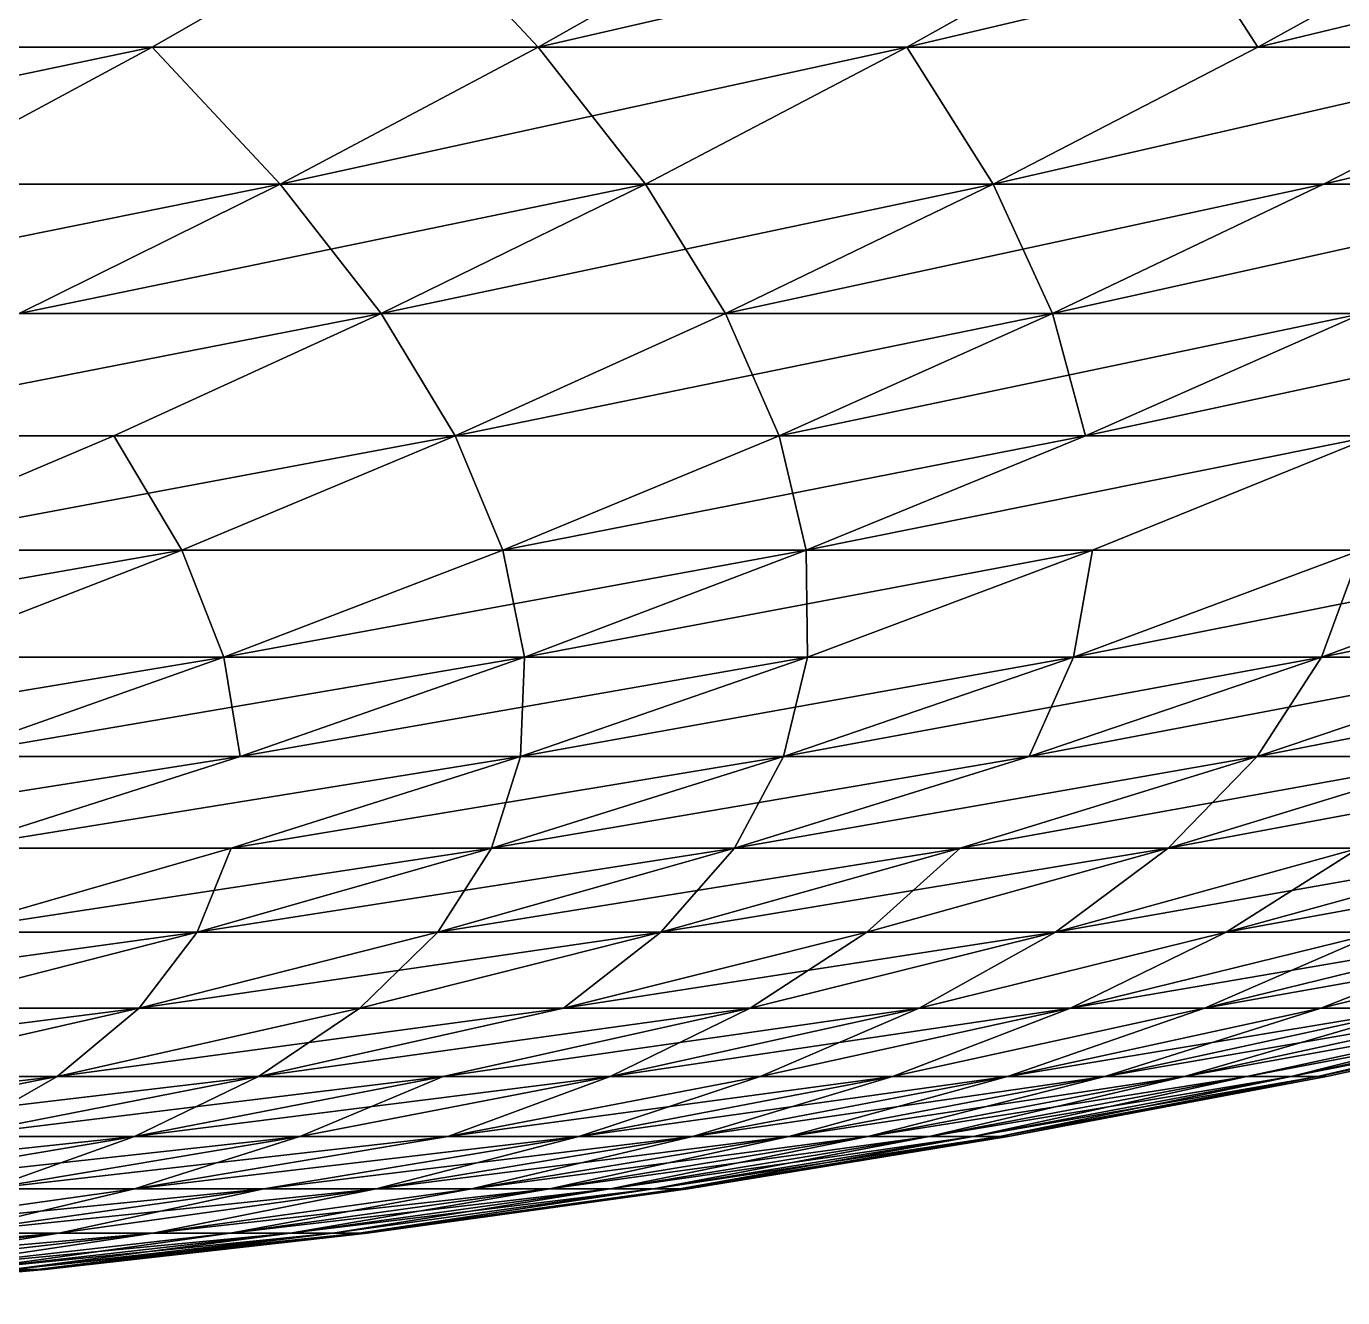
# Model space of a CAD drawing. Header units: millimetres. Extents: x -3250 to 6200, y -3250 to 3250.
# Drawn here: x 5478.5 to 5559.5, y -797.8 to -719.5 of the extents above; entities that cross this region are included whole.
import ezdxf

# ---------------------------------------------------------------- set-up
doc = ezdxf.new("R2010")
doc.units = ezdxf.units.MM
doc.header["$MEASUREMENT"] = 0
doc.layers.add('MESH_3D', color=2, linetype='CONTINUOUS')

msp = doc.modelspace()

# ---------------------------------------------------------------- linework, layer by layer
at = {"layer": 'MESH_3D'}
for points in [[(5461.449, -720.775, 1784.71), (5501.713, -711.897, 1817.516), (5486.244, -720.775, 1826.447)], [(5476.69, -711.897, 1775.396), (5501.713, -711.897, 1817.516), (5461.449, -720.775, 1784.71)], [(5501.713, -711.897, 24882.484), (5461.449, -720.775, 24915.29), (5486.244, -720.775, 24873.553)], [(5501.713, -711.897, 24882.484), (5476.69, -711.897, 24924.604), (5461.449, -720.775, 24915.29)], [(5501.713, -711.897, 1817.516), (5509.991, -720.775, 1868.788), (5486.244, -720.775, 1826.447)], [(5509.991, -720.775, 24831.212), (5501.713, -711.897, 24882.484), (5486.244, -720.775, 24873.553)], [(5501.713, -711.897, 1817.516), (5525.678, -711.897, 1860.246), (5509.991, -720.775, 1868.788)], [(5525.678, -711.897, 24839.754), (5501.713, -711.897, 24882.484), (5509.991, -720.775, 24831.212)], [(5509.991, -720.775, 1868.788), (5548.57, -711.897, 1903.56), (5532.676, -720.775, 1911.709)], [(5525.678, -711.897, 1860.246), (5548.57, -711.897, 1903.56), (5509.991, -720.775, 1868.788)], [(5548.57, -711.897, 24796.44), (5509.991, -720.775, 24831.212), (5532.676, -720.775, 24788.291)], [(5548.57, -711.897, 24796.44), (5525.678, -711.897, 24839.754), (5509.991, -720.775, 24831.212)], [(5548.57, -711.897, 1903.56), (5554.283, -720.775, 1955.182), (5532.676, -720.775, 1911.709)], [(5570.375, -711.897, 24752.568), (5548.57, -711.897, 24796.44), (5532.676, -720.775, 24788.291)], [(5570.375, -711.897, 24752.568), (5532.676, -720.775, 24788.291), (5554.283, -720.775, 24744.818)], [(5548.57, -711.897, 1903.56), (5570.375, -711.897, 1947.432), (5554.283, -720.775, 1955.182)], [(5570.375, -711.897, 1947.432), (5574.799, -720.775, 1999.18), (5554.283, -720.775, 1955.182)], [(5591.08, -711.897, 24708.166), (5554.283, -720.775, 24744.818), (5574.799, -720.775, 24700.82)], [(5591.08, -711.897, 24708.166), (5570.375, -711.897, 24752.568), (5554.283, -720.775, 24744.818)], [(5446.023, -729.205, 1794.136), (5486.244, -720.775, 1826.447), (5470.589, -729.205, 1835.485)], [(5461.449, -720.775, 1784.71), (5486.244, -720.775, 1826.447), (5446.023, -729.205, 1794.136)], [(5486.244, -720.775, 24873.553), (5446.023, -729.205, 24905.864), (5470.589, -729.205, 24864.515)], [(5486.244, -720.775, 24873.553), (5461.449, -720.775, 24915.29), (5446.023, -729.205, 24905.864)], [(5486.244, -720.775, 1826.447), (5494.115, -729.205, 1877.434), (5470.589, -729.205, 1835.485)], [(5494.115, -729.205, 24822.566), (5486.244, -720.775, 24873.553), (5470.589, -729.205, 24864.515)], [(5486.244, -720.775, 1826.447), (5509.991, -720.775, 1868.788), (5494.115, -729.205, 1877.434)], [(5509.991, -720.775, 24831.212), (5486.244, -720.775, 24873.553), (5494.115, -729.205, 24822.566)], [(5509.991, -720.775, 1868.788), (5516.589, -729.205, 1919.956), (5494.115, -729.205, 1877.434)], [(5532.676, -720.775, 24788.291), (5509.991, -720.775, 24831.212), (5494.115, -729.205, 24822.566)], [(5532.676, -720.775, 24788.291), (5494.115, -729.205, 24822.566), (5516.589, -729.205, 24780.044)], [(5509.991, -720.775, 1868.788), (5532.676, -720.775, 1911.709), (5516.589, -729.205, 1919.956)], [(5532.676, -720.775, 1911.709), (5537.996, -729.205, 1963.025), (5516.589, -729.205, 1919.956)], [(5537.996, -729.205, 24736.975), (5532.676, -720.775, 24788.291), (5516.589, -729.205, 24780.044)], [(5532.676, -720.775, 1911.709), (5554.283, -720.775, 1955.182), (5537.996, -729.205, 1963.025)], [(5554.283, -720.775, 24744.818), (5532.676, -720.775, 24788.291), (5537.996, -729.205, 24736.975)], [(5537.996, -729.205, 1963.025), (5574.799, -720.775, 1999.18), (5558.322, -729.205, 2006.615)], [(5554.283, -720.775, 1955.182), (5574.799, -720.775, 1999.18), (5537.996, -729.205, 1963.025)], [(5574.799, -720.775, 24700.82), (5554.283, -720.775, 24744.818), (5537.996, -729.205, 24736.975)], [(5574.799, -720.775, 24700.82), (5537.996, -729.205, 24736.975), (5558.322, -729.205, 24693.385)], [(5574.799, -720.775, 1999.18), (5577.555, -729.205, 2050.698), (5558.322, -729.205, 2006.615)], [(5594.213, -720.775, 24656.324), (5574.799, -720.775, 24700.82), (5558.322, -729.205, 24693.385)], [(5594.213, -720.775, 24656.324), (5558.322, -729.205, 24693.385), (5577.555, -729.205, 24649.302)], [(5494.115, -729.205, 24822.566), (5454.756, -737.181, 24855.374), (5478.06, -737.181, 24813.823)], [(5494.115, -729.205, 24822.566), (5470.589, -729.205, 24864.515), (5454.756, -737.181, 24855.374)], [(5470.589, -729.205, 1835.485), (5494.115, -729.205, 1877.434), (5478.06, -737.181, 1886.177)], [(5478.06, -737.181, 1886.177), (5516.589, -729.205, 1919.956), (5500.321, -737.181, 1928.296)], [(5494.115, -729.205, 1877.434), (5516.589, -729.205, 1919.956), (5478.06, -737.181, 1886.177)], [(5500.321, -737.181, 24771.704), (5494.115, -729.205, 24822.566), (5478.06, -737.181, 24813.823)], [(5516.589, -729.205, 24780.044), (5494.115, -729.205, 24822.566), (5500.321, -737.181, 24771.704)], [(5516.589, -729.205, 1919.956), (5521.524, -737.181, 1970.958), (5500.321, -737.181, 1928.296)], [(5537.996, -729.205, 24736.975), (5516.589, -729.205, 24780.044), (5500.321, -737.181, 24771.704)], [(5537.996, -729.205, 24736.975), (5500.321, -737.181, 24771.704), (5521.524, -737.181, 24729.042)], [(5516.589, -729.205, 1919.956), (5537.996, -729.205, 1963.025), (5521.524, -737.181, 1970.958)], [(5537.996, -729.205, 1963.025), (5541.658, -737.181, 2014.134), (5521.524, -737.181, 1970.958)], [(5558.322, -729.205, 24693.385), (5537.996, -729.205, 24736.975), (5521.524, -737.181, 24729.042)], [(5558.322, -729.205, 24693.385), (5521.524, -737.181, 24729.042), (5541.658, -737.181, 24685.866)], [(5537.996, -729.205, 1963.025), (5558.322, -729.205, 2006.615), (5541.658, -737.181, 2014.134)], [(5541.658, -737.181, 2014.134), (5577.555, -729.205, 2050.698), (5560.709, -737.181, 2057.799)], [(5558.322, -729.205, 2006.615), (5577.555, -729.205, 2050.698), (5541.658, -737.181, 2014.134)], [(5577.555, -729.205, 24649.302), (5558.322, -729.205, 24693.385), (5541.658, -737.181, 24685.866)], [(5577.555, -729.205, 24649.302), (5541.658, -737.181, 24685.866), (5560.709, -737.181, 24642.201)], [(5461.835, -744.699, 1895.013), (5500.321, -737.181, 1928.296), (5483.88, -744.699, 1936.725)], [(5478.06, -737.181, 1886.177), (5500.321, -737.181, 1928.296), (5461.835, -744.699, 1895.013)], [(5500.321, -737.181, 24771.704), (5478.06, -737.181, 24813.823), (5461.835, -744.699, 24804.987)], [(5500.321, -737.181, 24771.704), (5461.835, -744.699, 24804.987), (5483.88, -744.699, 24763.275)], [(5500.321, -737.181, 1928.296), (5504.879, -744.699, 1978.974), (5483.88, -744.699, 1936.725)], [(5504.879, -744.699, 24721.026), (5500.321, -737.181, 24771.704), (5483.88, -744.699, 24763.275)], [(5500.321, -737.181, 1928.296), (5521.524, -737.181, 1970.958), (5504.879, -744.699, 1978.974)], [(5521.524, -737.181, 24729.042), (5500.321, -737.181, 24771.704), (5504.879, -744.699, 24721.026)], [(5521.524, -737.181, 1970.958), (5524.818, -744.699, 2021.733), (5504.879, -744.699, 1978.974)], [(5541.658, -737.181, 24685.866), (5504.879, -744.699, 24721.026), (5524.818, -744.699, 24678.267)], [(5541.658, -737.181, 24685.866), (5521.524, -737.181, 24729.042), (5504.879, -744.699, 24721.026)], [(5521.524, -737.181, 1970.958), (5541.658, -737.181, 2014.134), (5524.818, -744.699, 2021.733)], [(5541.658, -737.181, 2014.134), (5543.684, -744.699, 2064.975), (5524.818, -744.699, 2021.733)], [(5560.709, -737.181, 24642.201), (5524.818, -744.699, 24678.267), (5543.684, -744.699, 24635.025)], [(5560.709, -737.181, 24642.201), (5541.658, -737.181, 24685.866), (5524.818, -744.699, 24678.267)], [(5541.658, -737.181, 2014.134), (5560.709, -737.181, 2057.799), (5543.684, -744.699, 2064.975)], [(5543.684, -744.699, 2064.975), (5578.665, -737.181, 2101.925), (5561.467, -744.699, 2108.675)], [(5560.709, -737.181, 2057.799), (5578.665, -737.181, 2101.925), (5543.684, -744.699, 2064.975)], [(5561.467, -744.699, 24591.325), (5560.709, -737.181, 24642.201), (5543.684, -744.699, 24635.025)], [(5461.835, -744.699, 1895.013), (5483.88, -744.699, 1936.725), (5467.278, -751.754, 1945.236)], [(5483.88, -744.699, 24763.275), (5461.835, -744.699, 24804.987), (5467.278, -751.754, 24754.764)], [(5483.88, -744.699, 1936.725), (5488.07, -751.754, 1987.068), (5467.278, -751.754, 1945.236)], [(5504.879, -744.699, 24721.026), (5483.88, -744.699, 24763.275), (5467.278, -751.754, 24754.764)], [(5504.879, -744.699, 24721.026), (5467.278, -751.754, 24754.764), (5488.07, -751.754, 24712.932)], [(5483.88, -744.699, 1936.725), (5504.879, -744.699, 1978.974), (5488.07, -751.754, 1987.068)], [(5504.879, -744.699, 1978.974), (5507.812, -751.754, 2029.406), (5488.07, -751.754, 1987.068)], [(5507.812, -751.754, 24670.594), (5504.879, -744.699, 24721.026), (5488.07, -751.754, 24712.932)], [(5504.879, -744.699, 1978.974), (5524.818, -744.699, 2021.733), (5507.812, -751.754, 2029.406)], [(5524.818, -744.699, 24678.267), (5504.879, -744.699, 24721.026), (5507.812, -751.754, 24670.594)], [(5524.818, -744.699, 2021.733), (5526.493, -751.754, 2072.222), (5507.812, -751.754, 2029.406)], [(5543.684, -744.699, 24635.025), (5507.812, -751.754, 24670.594), (5526.493, -751.754, 24627.778)], [(5543.684, -744.699, 24635.025), (5524.818, -744.699, 24678.267), (5507.812, -751.754, 24670.594)], [(5524.818, -744.699, 2021.733), (5543.684, -744.699, 2064.975), (5526.493, -751.754, 2072.222)], [(5526.493, -751.754, 2072.222), (5561.467, -744.699, 2108.675), (5544.1, -751.754, 2115.491)], [(5543.684, -744.699, 2064.975), (5561.467, -744.699, 2108.675), (5526.493, -751.754, 2072.222)], [(5561.467, -744.699, 24591.325), (5526.493, -751.754, 24627.778), (5544.1, -751.754, 24584.509)], [(5561.467, -744.699, 24591.325), (5543.684, -744.699, 24635.025), (5526.493, -751.754, 24627.778)], [(5561.467, -744.699, 2108.675), (5560.623, -751.754, 2159.186), (5544.1, -751.754, 2115.491)], [(5560.623, -751.754, 24540.814), (5561.467, -744.699, 24591.325), (5544.1, -751.754, 24584.509)], [(5488.07, -751.754, 24712.932), (5450.525, -758.342, 24746.175), (5471.107, -758.342, 24704.763)], [(5488.07, -751.754, 24712.932), (5467.278, -751.754, 24754.764), (5450.525, -758.342, 24746.175)], [(5467.278, -751.754, 1945.236), (5488.07, -751.754, 1987.068), (5471.107, -758.342, 1995.237)], [(5488.07, -751.754, 1987.068), (5490.651, -758.342, 2037.149), (5471.107, -758.342, 1995.237)], [(5490.651, -758.342, 24662.851), (5488.07, -751.754, 24712.932), (5471.107, -758.342, 24704.763)], [(5488.07, -751.754, 1987.068), (5507.812, -751.754, 2029.406), (5490.651, -758.342, 2037.149)], [(5507.812, -751.754, 24670.594), (5488.07, -751.754, 24712.932), (5490.651, -758.342, 24662.851)], [(5507.812, -751.754, 2029.406), (5509.144, -758.342, 2079.535), (5490.651, -758.342, 2037.149)], [(5526.493, -751.754, 24627.778), (5507.812, -751.754, 24670.594), (5490.651, -758.342, 24662.851)], [(5526.493, -751.754, 24627.778), (5490.651, -758.342, 24662.851), (5509.144, -758.342, 24620.465)], [(5507.812, -751.754, 2029.406), (5526.493, -751.754, 2072.222), (5509.144, -758.342, 2079.535)], [(5509.144, -758.342, 2079.535), (5544.1, -751.754, 2115.491), (5526.575, -758.342, 2122.369)], [(5526.493, -751.754, 2072.222), (5544.1, -751.754, 2115.491), (5509.144, -758.342, 2079.535)], [(5526.575, -758.342, 24577.631), (5526.493, -751.754, 24627.778), (5509.144, -758.342, 24620.465)], [(5544.1, -751.754, 24584.509), (5526.493, -751.754, 24627.778), (5526.575, -758.342, 24577.631)], [(5544.1, -751.754, 2115.491), (5542.932, -758.342, 2165.625), (5526.575, -758.342, 2122.369)], [(5542.932, -758.342, 24534.375), (5544.1, -751.754, 24584.509), (5526.575, -758.342, 24577.631)], [(5560.623, -751.754, 2159.186), (5558.206, -758.342, 2209.274), (5542.932, -758.342, 2165.625)], [(5544.1, -751.754, 2115.491), (5560.623, -751.754, 2159.186), (5542.932, -758.342, 2165.625)], [(5560.623, -751.754, 24540.814), (5544.1, -751.754, 24584.509), (5542.932, -758.342, 24534.375)], [(5576.052, -751.754, 24496.722), (5542.932, -758.342, 24534.375), (5558.206, -758.342, 24490.726)], [(5576.052, -751.754, 24496.722), (5560.623, -751.754, 24540.814), (5542.932, -758.342, 24534.375)], [(5558.206, -758.342, 2209.274), (5590.377, -751.754, 2247.742), (5572.386, -758.342, 2253.291)], [(5576.052, -751.754, 2203.278), (5590.377, -751.754, 2247.742), (5558.206, -758.342, 2209.274)], [(5560.623, -751.754, 2159.186), (5576.052, -751.754, 2203.278), (5558.206, -758.342, 2209.274)], [(5572.386, -758.342, 24446.709), (5576.052, -751.754, 24496.722), (5558.206, -758.342, 24490.726)], [(5490.651, -758.342, 24662.851), (5454.002, -764.458, 24696.526), (5473.346, -764.458, 24655.043)], [(5490.651, -758.342, 24662.851), (5471.107, -758.342, 24704.763), (5454.002, -764.458, 24696.526)], [(5471.107, -758.342, 1995.237), (5490.651, -758.342, 2037.149), (5473.346, -764.458, 2044.957)], [(5490.651, -758.342, 2037.149), (5491.65, -764.458, 2086.91), (5473.346, -764.458, 2044.957)], [(5509.144, -758.342, 24620.465), (5473.346, -764.458, 24655.043), (5491.65, -764.458, 24613.09)], [(5509.144, -758.342, 24620.465), (5490.651, -758.342, 24662.851), (5473.346, -764.458, 24655.043)], [(5490.651, -758.342, 2037.149), (5509.144, -758.342, 2079.535), (5491.65, -764.458, 2086.91)], [(5509.144, -758.342, 2079.535), (5508.902, -764.458, 2129.305), (5491.65, -764.458, 2086.91)], [(5526.575, -758.342, 24577.631), (5509.144, -758.342, 24620.465), (5491.65, -764.458, 24613.09)], [(5526.575, -758.342, 24577.631), (5491.65, -764.458, 24613.09), (5508.902, -764.458, 24570.695)], [(5526.575, -758.342, 2122.369), (5525.092, -764.458, 2172.118), (5508.902, -764.458, 2129.305)], [(5509.144, -758.342, 2079.535), (5526.575, -758.342, 2122.369), (5508.902, -764.458, 2129.305)], [(5542.932, -758.342, 24534.375), (5508.902, -764.458, 24570.695), (5525.092, -764.458, 24527.882)], [(5542.932, -758.342, 24534.375), (5526.575, -758.342, 24577.631), (5508.902, -764.458, 24570.695)], [(5542.932, -758.342, 2165.625), (5540.209, -764.458, 2215.321), (5525.092, -764.458, 2172.118)], [(5526.575, -758.342, 2122.369), (5542.932, -758.342, 2165.625), (5525.092, -764.458, 2172.118)], [(5558.206, -758.342, 24490.726), (5525.092, -764.458, 24527.882), (5540.209, -764.458, 24484.679)], [(5558.206, -758.342, 24490.726), (5542.932, -758.342, 24534.375), (5525.092, -764.458, 24527.882)], [(5558.206, -758.342, 2209.274), (5554.245, -764.458, 2258.887), (5540.209, -764.458, 2215.321)], [(5542.932, -758.342, 2165.625), (5558.206, -758.342, 2209.274), (5540.209, -764.458, 2215.321)], [(5572.386, -758.342, 24446.709), (5558.206, -758.342, 24490.726), (5540.209, -764.458, 24484.679)], [(5572.386, -758.342, 24446.709), (5540.209, -764.458, 24484.679), (5554.245, -764.458, 24441.113)], [(5572.386, -758.342, 2253.291), (5567.19, -764.458, 2302.79), (5554.245, -764.458, 2258.887)], [(5558.206, -758.342, 2209.274), (5572.386, -758.342, 2253.291), (5554.245, -764.458, 2258.887)], [(5585.465, -758.342, 24402.352), (5554.245, -764.458, 24441.113), (5567.19, -764.458, 24397.21)], [(5585.465, -758.342, 24402.352), (5572.386, -758.342, 24446.709), (5554.245, -764.458, 24441.113)], [(5455.908, -770.099, 2052.826), (5491.65, -764.458, 2086.91), (5474.02, -770.099, 2094.341)], [(5473.346, -764.458, 2044.957), (5491.65, -764.458, 2086.91), (5455.908, -770.099, 2052.826)], [(5491.65, -764.458, 24613.09), (5473.346, -764.458, 24655.043), (5455.908, -770.099, 24647.174)], [(5491.65, -764.458, 24613.09), (5455.908, -770.099, 24647.174), (5474.02, -770.099, 24605.659)], [(5474.02, -770.099, 2094.341), (5508.902, -764.458, 2129.305), (5491.093, -770.099, 2136.295)], [(5491.65, -764.458, 2086.91), (5508.902, -764.458, 2129.305), (5474.02, -770.099, 2094.341)], [(5508.902, -764.458, 24570.695), (5491.65, -764.458, 24613.09), (5474.02, -770.099, 24605.659)], [(5508.902, -764.458, 24570.695), (5474.02, -770.099, 24605.659), (5491.093, -770.099, 24563.705)], [(5508.902, -764.458, 2129.305), (5507.114, -770.099, 2178.661), (5491.093, -770.099, 2136.295)], [(5525.092, -764.458, 24527.882), (5508.902, -764.458, 24570.695), (5491.093, -770.099, 24563.705)], [(5525.092, -764.458, 24527.882), (5491.093, -770.099, 24563.705), (5507.114, -770.099, 24521.339)], [(5525.092, -764.458, 2172.118), (5522.073, -770.099, 2221.414), (5507.114, -770.099, 2178.661)], [(5508.902, -764.458, 2129.305), (5525.092, -764.458, 2172.118), (5507.114, -770.099, 2178.661)], [(5540.209, -764.458, 24484.679), (5507.114, -770.099, 24521.339), (5522.073, -770.099, 24478.586)], [(5540.209, -764.458, 24484.679), (5525.092, -764.458, 24527.882), (5507.114, -770.099, 24521.339)], [(5522.073, -770.099, 2221.414), (5554.245, -764.458, 2258.887), (5535.963, -770.099, 2264.526)], [(5540.209, -764.458, 2215.321), (5554.245, -764.458, 2258.887), (5522.073, -770.099, 2221.414)], [(5525.092, -764.458, 2172.118), (5540.209, -764.458, 2215.321), (5522.073, -770.099, 2221.414)], [(5554.245, -764.458, 24441.113), (5540.209, -764.458, 24484.679), (5522.073, -770.099, 24478.586)], [(5554.245, -764.458, 24441.113), (5522.073, -770.099, 24478.586), (5535.963, -770.099, 24435.474)], [(5554.245, -764.458, 2258.887), (5548.773, -770.099, 2307.972), (5535.963, -770.099, 2264.526)], [(5567.19, -764.458, 24397.21), (5535.963, -770.099, 24435.474), (5548.773, -770.099, 24392.028)], [(5567.19, -764.458, 24397.21), (5554.245, -764.458, 24441.113), (5535.963, -770.099, 24435.474)], [(5548.773, -770.099, 2307.972), (5579.036, -764.458, 2347.002), (5560.496, -770.099, 2351.723)], [(5567.19, -764.458, 2302.79), (5579.036, -764.458, 2347.002), (5548.773, -770.099, 2307.972)], [(5554.245, -764.458, 2258.887), (5567.19, -764.458, 2302.79), (5548.773, -770.099, 2307.972)], [(5579.036, -764.458, 24352.998), (5567.19, -764.458, 24397.21), (5548.773, -770.099, 24392.028)], [(5579.036, -764.458, 24352.998), (5548.773, -770.099, 24392.028), (5560.496, -770.099, 24348.277)], [(5491.093, -770.099, 2136.295), (5489.009, -775.262, 2185.251), (5473.158, -775.262, 2143.334)], [(5474.02, -770.099, 2094.341), (5491.093, -770.099, 2136.295), (5473.158, -775.262, 2143.334)], [(5491.093, -770.099, 24563.705), (5474.02, -770.099, 24605.659), (5473.158, -775.262, 24556.666)], [(5507.114, -770.099, 24521.339), (5491.093, -770.099, 24563.705), (5473.158, -775.262, 24556.666)], [(5507.114, -770.099, 24521.339), (5473.158, -775.262, 24556.666), (5489.009, -775.262, 24514.749)], [(5507.114, -770.099, 2178.661), (5503.81, -775.262, 2227.55), (5489.009, -775.262, 2185.251)], [(5491.093, -770.099, 2136.295), (5507.114, -770.099, 2178.661), (5489.009, -775.262, 2185.251)], [(5522.073, -770.099, 24478.586), (5507.114, -770.099, 24521.339), (5489.009, -775.262, 24514.749)], [(5522.073, -770.099, 24478.586), (5489.009, -775.262, 24514.749), (5503.81, -775.262, 24472.45)], [(5522.073, -770.099, 2221.414), (5517.552, -775.262, 2270.205), (5503.81, -775.262, 2227.55)], [(5507.114, -770.099, 2178.661), (5522.073, -770.099, 2221.414), (5503.81, -775.262, 2227.55)], [(5535.963, -770.099, 24435.474), (5503.81, -775.262, 24472.45), (5517.552, -775.262, 24429.795)], [(5535.963, -770.099, 24435.474), (5522.073, -770.099, 24478.586), (5503.81, -775.262, 24472.45)], [(5535.963, -770.099, 2264.526), (5530.227, -775.262, 2313.19), (5517.552, -775.262, 2270.205)], [(5522.073, -770.099, 2221.414), (5535.963, -770.099, 2264.526), (5517.552, -775.262, 2270.205)], [(5548.773, -770.099, 24392.028), (5535.963, -770.099, 24435.474), (5517.552, -775.262, 24429.795)], [(5548.773, -770.099, 24392.028), (5517.552, -775.262, 24429.795), (5530.227, -775.262, 24386.81)], [(5548.773, -770.099, 2307.972), (5541.825, -775.262, 2356.477), (5530.227, -775.262, 2313.19)], [(5535.963, -770.099, 2264.526), (5548.773, -770.099, 2307.972), (5530.227, -775.262, 2313.19)], [(5541.825, -775.262, 24343.523), (5548.773, -770.099, 24392.028), (5530.227, -775.262, 24386.81)], [(5560.496, -770.099, 2351.723), (5552.341, -775.262, 2400.04), (5541.825, -775.262, 2356.477)], [(5548.773, -770.099, 2307.972), (5560.496, -770.099, 2351.723), (5541.825, -775.262, 2356.477)], [(5560.496, -770.099, 24348.277), (5548.773, -770.099, 24392.028), (5541.825, -775.262, 24343.523)], [(5571.125, -770.099, 24304.248), (5560.496, -770.099, 24348.277), (5541.825, -775.262, 24343.523)], [(5571.125, -770.099, 24304.248), (5541.825, -775.262, 24343.523), (5552.341, -775.262, 24299.96)], [(5571.125, -770.099, 2395.752), (5561.768, -775.262, 2443.851), (5552.341, -775.262, 2400.04)], [(5560.496, -770.099, 2351.723), (5571.125, -770.099, 2395.752), (5552.341, -775.262, 2400.04)], [(5580.652, -770.099, 24259.967), (5571.125, -770.099, 24304.248), (5552.341, -775.262, 24299.96)], [(5580.652, -770.099, 24259.967), (5552.341, -775.262, 24299.96), (5561.768, -775.262, 24256.149)], [(5489.009, -775.262, 24514.749), (5473.158, -775.262, 24556.666), (5455.109, -779.942, 24549.582)], [(5489.009, -775.262, 24514.749), (5455.109, -779.942, 24549.582), (5470.789, -779.942, 24508.118)], [(5489.009, -775.262, 2185.251), (5485.431, -779.942, 2233.725), (5470.789, -779.942, 2191.882)], [(5473.158, -775.262, 2143.334), (5489.009, -775.262, 2185.251), (5470.789, -779.942, 2191.882)], [(5485.431, -779.942, 24466.275), (5489.009, -775.262, 24514.749), (5470.789, -779.942, 24508.118)], [(5503.81, -775.262, 2227.55), (5499.024, -779.942, 2275.92), (5485.431, -779.942, 2233.725)], [(5489.009, -775.262, 2185.251), (5503.81, -775.262, 2227.55), (5485.431, -779.942, 2233.725)], [(5503.81, -775.262, 24472.45), (5489.009, -775.262, 24514.749), (5485.431, -779.942, 24466.275)], [(5517.552, -775.262, 24429.795), (5503.81, -775.262, 24472.45), (5485.431, -779.942, 24466.275)], [(5517.552, -775.262, 24429.795), (5485.431, -779.942, 24466.275), (5499.024, -779.942, 24424.08)], [(5517.552, -775.262, 2270.205), (5511.562, -779.942, 2318.441), (5499.024, -779.942, 2275.92)], [(5503.81, -775.262, 2227.55), (5517.552, -775.262, 2270.205), (5499.024, -779.942, 2275.92)], [(5511.562, -779.942, 24381.559), (5517.552, -775.262, 24429.795), (5499.024, -779.942, 24424.08)], [(5530.227, -775.262, 2313.19), (5523.036, -779.942, 2361.261), (5511.562, -779.942, 2318.441)], [(5517.552, -775.262, 2270.205), (5530.227, -775.262, 2313.19), (5511.562, -779.942, 2318.441)], [(5530.227, -775.262, 24386.81), (5517.552, -775.262, 24429.795), (5511.562, -779.942, 24381.559)], [(5541.825, -775.262, 24343.523), (5511.562, -779.942, 24381.559), (5523.036, -779.942, 24338.739)], [(5541.825, -775.262, 24343.523), (5530.227, -775.262, 24386.81), (5511.562, -779.942, 24381.559)], [(5541.825, -775.262, 2356.477), (5533.438, -779.942, 2404.354), (5523.036, -779.942, 2361.261)], [(5530.227, -775.262, 2313.19), (5541.825, -775.262, 2356.477), (5523.036, -779.942, 2361.261)], [(5533.438, -779.942, 24295.646), (5541.825, -775.262, 24343.523), (5523.036, -779.942, 24338.739)], [(5552.341, -775.262, 2400.04), (5542.763, -779.942, 2447.693), (5533.438, -779.942, 2404.354)], [(5541.825, -775.262, 2356.477), (5552.341, -775.262, 2400.04), (5533.438, -779.942, 2404.354)], [(5552.341, -775.262, 24299.96), (5541.825, -775.262, 24343.523), (5533.438, -779.942, 24295.646)], [(5542.763, -779.942, 24252.307), (5552.341, -775.262, 24299.96), (5533.438, -779.942, 24295.646)], [(5561.768, -775.262, 2443.851), (5551.005, -779.942, 2491.251), (5542.763, -779.942, 2447.693)], [(5552.341, -775.262, 2400.04), (5561.768, -775.262, 2443.851), (5542.763, -779.942, 2447.693)], [(5561.768, -775.262, 24256.149), (5552.341, -775.262, 24299.96), (5542.763, -779.942, 24252.307)], [(5570.099, -775.262, 24212.116), (5561.768, -775.262, 24256.149), (5542.763, -779.942, 24252.307)], [(5570.099, -775.262, 24212.116), (5542.763, -779.942, 24252.307), (5551.005, -779.942, 24208.749)], [(5570.099, -775.262, 2487.884), (5558.158, -779.942, 2535), (5551.005, -779.942, 2491.251)], [(5561.768, -775.262, 2443.851), (5570.099, -775.262, 2487.884), (5551.005, -779.942, 2491.251)], [(5577.33, -775.262, 24167.889), (5551.005, -779.942, 24208.749), (5558.158, -779.942, 24165)], [(5577.33, -775.262, 24167.889), (5570.099, -775.262, 24212.116), (5551.005, -779.942, 24208.749)], [(5577.33, -775.262, 2532.111), (5564.218, -779.942, 2578.915), (5558.158, -779.942, 2535)], [(5570.099, -775.262, 2487.884), (5577.33, -775.262, 2532.111), (5558.158, -779.942, 2535)], [(5564.218, -779.942, 24121.085), (5577.33, -775.262, 24167.889), (5558.158, -779.942, 24165)], [(5485.431, -779.942, 24466.275), (5470.789, -779.942, 24508.118), (5452.465, -784.138, 24501.448)], [(5485.431, -779.942, 24466.275), (5452.465, -784.138, 24501.448), (5466.946, -784.138, 24460.064)], [(5485.431, -779.942, 2233.725), (5480.391, -784.138, 2281.668), (5466.946, -784.138, 2239.936)], [(5470.789, -779.942, 2191.882), (5485.431, -779.942, 2233.725), (5466.946, -784.138, 2239.936)], [(5480.391, -784.138, 24418.332), (5485.431, -779.942, 24466.275), (5466.946, -784.138, 24460.064)], [(5499.024, -779.942, 2275.92), (5492.791, -784.138, 2323.722), (5480.391, -784.138, 2281.668)], [(5485.431, -779.942, 2233.725), (5499.024, -779.942, 2275.92), (5480.391, -784.138, 2281.668)], [(5499.024, -779.942, 24424.08), (5485.431, -779.942, 24466.275), (5480.391, -784.138, 24418.332)], [(5511.562, -779.942, 24381.559), (5499.024, -779.942, 24424.08), (5480.391, -784.138, 24418.332)], [(5511.562, -779.942, 24381.559), (5480.391, -784.138, 24418.332), (5492.791, -784.138, 24376.278)], [(5492.791, -784.138, 2323.722), (5523.036, -779.942, 2361.261), (5504.139, -784.138, 2366.073)], [(5511.562, -779.942, 2318.441), (5523.036, -779.942, 2361.261), (5492.791, -784.138, 2323.722)], [(5499.024, -779.942, 2275.92), (5511.562, -779.942, 2318.441), (5492.791, -784.138, 2323.722)], [(5523.036, -779.942, 24338.739), (5492.791, -784.138, 24376.278), (5504.139, -784.138, 24333.927)], [(5523.036, -779.942, 24338.739), (5511.562, -779.942, 24381.559), (5492.791, -784.138, 24376.278)], [(5523.036, -779.942, 2361.261), (5514.427, -784.138, 2408.693), (5504.139, -784.138, 2366.073)], [(5533.438, -779.942, 24295.646), (5504.139, -784.138, 24333.927), (5514.427, -784.138, 24291.307)], [(5533.438, -779.942, 24295.646), (5523.036, -779.942, 24338.739), (5504.139, -784.138, 24333.927)], [(5533.438, -779.942, 2404.354), (5523.65, -784.138, 2451.557), (5514.427, -784.138, 2408.693)], [(5523.036, -779.942, 2361.261), (5533.438, -779.942, 2404.354), (5514.427, -784.138, 2408.693)], [(5542.763, -779.942, 24252.307), (5533.438, -779.942, 24295.646), (5514.427, -784.138, 24291.307)], [(5542.763, -779.942, 24252.307), (5514.427, -784.138, 24291.307), (5523.65, -784.138, 24248.443)], [(5542.763, -779.942, 2447.693), (5531.801, -784.138, 2494.637), (5523.65, -784.138, 2451.557)], [(5533.438, -779.942, 2404.354), (5542.763, -779.942, 2447.693), (5523.65, -784.138, 2451.557)], [(5531.801, -784.138, 24205.363), (5542.763, -779.942, 24252.307), (5523.65, -784.138, 24248.443)], [(5551.005, -779.942, 2491.251), (5538.876, -784.138, 2537.907), (5531.801, -784.138, 2494.637)], [(5542.763, -779.942, 2447.693), (5551.005, -779.942, 2491.251), (5531.801, -784.138, 2494.637)], [(5551.005, -779.942, 24208.749), (5542.763, -779.942, 24252.307), (5531.801, -784.138, 24205.363)], [(5538.876, -784.138, 24162.093), (5551.005, -779.942, 24208.749), (5531.801, -784.138, 24205.363)], [(5558.158, -779.942, 2535), (5544.869, -784.138, 2581.339), (5538.876, -784.138, 2537.907)], [(5551.005, -779.942, 2491.251), (5558.158, -779.942, 2535), (5538.876, -784.138, 2537.907)], [(5558.158, -779.942, 24165), (5551.005, -779.942, 24208.749), (5538.876, -784.138, 24162.093)], [(5564.218, -779.942, 24121.085), (5558.158, -779.942, 24165), (5538.876, -784.138, 24162.093)], [(5564.218, -779.942, 24121.085), (5538.876, -784.138, 24162.093), (5544.869, -784.138, 24118.661)], [(5564.218, -779.942, 2578.915), (5549.778, -784.138, 2624.908), (5544.869, -784.138, 2581.339)], [(5558.158, -779.942, 2535), (5564.218, -779.942, 2578.915), (5544.869, -784.138, 2581.339)], [(5569.181, -779.942, 24077.033), (5544.869, -784.138, 24118.661), (5549.778, -784.138, 24075.092)], [(5569.181, -779.942, 24077.033), (5564.218, -779.942, 24121.085), (5544.869, -784.138, 24118.661)], [(5549.778, -784.138, 2624.908), (5573.045, -779.942, 2667.129), (5553.6, -784.138, 2668.586)], [(5569.181, -779.942, 2622.967), (5573.045, -779.942, 2667.129), (5549.778, -784.138, 2624.908)], [(5564.218, -779.942, 2578.915), (5569.181, -779.942, 2622.967), (5549.778, -784.138, 2624.908)], [(5573.045, -779.942, 24032.871), (5569.181, -779.942, 24077.033), (5549.778, -784.138, 24075.092)], [(5573.045, -779.942, 24032.871), (5549.778, -784.138, 24075.092), (5553.6, -784.138, 24031.414)], [(5573.045, -779.942, 2667.129), (5556.331, -784.138, 2712.345), (5553.6, -784.138, 2668.586)], [(5575.807, -779.942, 23988.627), (5553.6, -784.138, 24031.414), (5556.331, -784.138, 23987.655)], [(5575.807, -779.942, 23988.627), (5573.045, -779.942, 24032.871), (5553.6, -784.138, 24031.414)], [(5575.807, -779.942, 2711.373), (5557.97, -784.138, 2756.159), (5556.331, -784.138, 2712.345)], [(5573.045, -779.942, 2667.129), (5575.807, -779.942, 2711.373), (5556.331, -784.138, 2712.345)], [(5577.464, -779.942, 23944.327), (5556.331, -784.138, 23987.655), (5557.97, -784.138, 23943.841)], [(5577.464, -779.942, 23944.327), (5575.807, -779.942, 23988.627), (5556.331, -784.138, 23987.655)], [(5557.97, -784.138, 2756.159), (5578.017, -779.942, 2800), (5558.517, -784.138, 2800)], [(5577.464, -779.942, 2755.673), (5578.017, -779.942, 2800), (5557.97, -784.138, 2756.159)], [(5575.807, -779.942, 2711.373), (5577.464, -779.942, 2755.673), (5557.97, -784.138, 2756.159)], [(5557.97, -784.138, 23943.841), (5558.517, -784.138, 23900), (5578.017, -779.942, 23900)], [(5577.464, -779.942, 23944.327), (5557.97, -784.138, 23943.841), (5578.017, -779.942, 23900)], [(5578.017, -779.942, 23900), (5558.517, -784.138, 23900), (5558.517, -784.138, 2800)], [(5578.017, -779.942, 23900), (5558.517, -784.138, 2800), (5578.017, -779.942, 2800)], [(5480.391, -784.138, 24418.332), (5448.368, -787.846, 24453.822), (5461.663, -787.846, 24412.555)], [(5480.391, -784.138, 24418.332), (5466.946, -784.138, 24460.064), (5448.368, -787.846, 24453.822)], [(5461.663, -787.846, 2287.445), (5492.791, -784.138, 2323.722), (5473.925, -787.846, 2329.03)], [(5480.391, -784.138, 2281.668), (5492.791, -784.138, 2323.722), (5461.663, -787.846, 2287.445)], [(5466.946, -784.138, 2239.936), (5480.391, -784.138, 2281.668), (5461.663, -787.846, 2287.445)], [(5473.925, -787.846, 24370.97), (5480.391, -784.138, 24418.332), (5461.663, -787.846, 24412.555)], [(5492.791, -784.138, 2323.722), (5485.146, -787.846, 2370.909), (5473.925, -787.846, 2329.03)], [(5492.791, -784.138, 24376.278), (5480.391, -784.138, 24418.332), (5473.925, -787.846, 24370.97)], [(5504.139, -784.138, 24333.927), (5492.791, -784.138, 24376.278), (5473.925, -787.846, 24370.97)], [(5504.139, -784.138, 24333.927), (5473.925, -787.846, 24370.97), (5485.146, -787.846, 24329.091)], [(5504.139, -784.138, 2366.073), (5495.32, -787.846, 2413.054), (5485.146, -787.846, 2370.909)], [(5492.791, -784.138, 2323.722), (5504.139, -784.138, 2366.073), (5485.146, -787.846, 2370.909)], [(5514.427, -784.138, 24291.307), (5485.146, -787.846, 24329.091), (5495.32, -787.846, 24286.946)], [(5514.427, -784.138, 24291.307), (5504.139, -784.138, 24333.927), (5485.146, -787.846, 24329.091)], [(5514.427, -784.138, 2408.693), (5504.44, -787.846, 2455.44), (5495.32, -787.846, 2413.054)], [(5504.139, -784.138, 2366.073), (5514.427, -784.138, 2408.693), (5495.32, -787.846, 2413.054)], [(5504.44, -787.846, 24244.56), (5514.427, -784.138, 24291.307), (5495.32, -787.846, 24286.946)], [(5523.65, -784.138, 2451.557), (5512.5, -787.846, 2498.04), (5504.44, -787.846, 2455.44)], [(5514.427, -784.138, 2408.693), (5523.65, -784.138, 2451.557), (5504.44, -787.846, 2455.44)], [(5523.65, -784.138, 24248.443), (5514.427, -784.138, 24291.307), (5504.44, -787.846, 24244.56)], [(5531.801, -784.138, 24205.363), (5504.44, -787.846, 24244.56), (5512.5, -787.846, 24201.96)], [(5531.801, -784.138, 24205.363), (5523.65, -784.138, 24248.443), (5504.44, -787.846, 24244.56)], [(5531.801, -784.138, 2494.637), (5519.496, -787.846, 2540.828), (5512.5, -787.846, 2498.04)], [(5523.65, -784.138, 2451.557), (5531.801, -784.138, 2494.637), (5512.5, -787.846, 2498.04)], [(5538.876, -784.138, 24162.093), (5531.801, -784.138, 24205.363), (5512.5, -787.846, 24201.96)], [(5538.876, -784.138, 24162.093), (5512.5, -787.846, 24201.96), (5519.496, -787.846, 24159.172)], [(5519.496, -787.846, 2540.828), (5544.869, -784.138, 2581.339), (5525.423, -787.846, 2583.776)], [(5538.876, -784.138, 2537.907), (5544.869, -784.138, 2581.339), (5519.496, -787.846, 2540.828)], [(5531.801, -784.138, 2494.637), (5538.876, -784.138, 2537.907), (5519.496, -787.846, 2540.828)], [(5525.423, -787.846, 24116.224), (5538.876, -784.138, 24162.093), (5519.496, -787.846, 24159.172)], [(5525.423, -787.846, 2583.776), (5549.778, -784.138, 2624.908), (5530.277, -787.846, 2626.86)], [(5544.869, -784.138, 2581.339), (5549.778, -784.138, 2624.908), (5525.423, -787.846, 2583.776)], [(5544.869, -784.138, 24118.661), (5538.876, -784.138, 24162.093), (5525.423, -787.846, 24116.224)], [(5530.277, -787.846, 24073.14), (5544.869, -784.138, 24118.661), (5525.423, -787.846, 24116.224)], [(5530.277, -787.846, 2626.86), (5553.6, -784.138, 2668.586), (5534.056, -787.846, 2670.05)], [(5549.778, -784.138, 2624.908), (5553.6, -784.138, 2668.586), (5530.277, -787.846, 2626.86)], [(5549.778, -784.138, 24075.092), (5544.869, -784.138, 24118.661), (5530.277, -787.846, 24073.14)], [(5534.056, -787.846, 24029.95), (5549.778, -784.138, 24075.092), (5530.277, -787.846, 24073.14)], [(5553.6, -784.138, 2668.586), (5536.757, -787.846, 2713.322), (5534.056, -787.846, 2670.05)], [(5553.6, -784.138, 24031.414), (5549.778, -784.138, 24075.092), (5534.056, -787.846, 24029.95)], [(5556.331, -784.138, 23987.655), (5553.6, -784.138, 24031.414), (5534.056, -787.846, 24029.95)], [(5556.331, -784.138, 23987.655), (5534.056, -787.846, 24029.95), (5536.757, -787.846, 23986.678)], [(5536.757, -787.846, 2713.322), (5557.97, -784.138, 2756.159), (5538.378, -787.846, 2756.648)], [(5556.331, -784.138, 2712.345), (5557.97, -784.138, 2756.159), (5536.757, -787.846, 2713.322)], [(5553.6, -784.138, 2668.586), (5556.331, -784.138, 2712.345), (5536.757, -787.846, 2713.322)], [(5538.378, -787.846, 23943.352), (5556.331, -784.138, 23987.655), (5536.757, -787.846, 23986.678)], [(5557.97, -784.138, 2756.159), (5538.919, -787.846, 2800), (5538.378, -787.846, 2756.648)], [(5557.97, -784.138, 23943.841), (5538.378, -787.846, 23943.352), (5538.919, -787.846, 23900)], [(5557.97, -784.138, 23943.841), (5556.331, -784.138, 23987.655), (5538.378, -787.846, 23943.352)], [(5557.97, -784.138, 2756.159), (5558.517, -784.138, 2800), (5538.919, -787.846, 2800)], [(5558.517, -784.138, 23900), (5538.919, -787.846, 23900), (5538.919, -787.846, 2800)], [(5558.517, -784.138, 23900), (5538.919, -787.846, 2800), (5558.517, -784.138, 2800)], [(5557.97, -784.138, 23943.841), (5538.919, -787.846, 23900), (5558.517, -784.138, 23900)], [(5485.146, -787.846, 24329.091), (5454.976, -791.065, 24365.638), (5466.07, -791.065, 24324.234)], [(5485.146, -787.846, 24329.091), (5473.925, -787.846, 24370.97), (5454.976, -791.065, 24365.638)], [(5485.146, -787.846, 2370.909), (5476.129, -791.065, 2417.434), (5466.07, -791.065, 2375.766)], [(5473.925, -787.846, 2329.03), (5485.146, -787.846, 2370.909), (5466.07, -791.065, 2375.766)], [(5495.32, -787.846, 24286.946), (5466.07, -791.065, 24324.234), (5476.129, -791.065, 24282.566)], [(5495.32, -787.846, 24286.946), (5485.146, -787.846, 24329.091), (5466.07, -791.065, 24324.234)], [(5495.32, -787.846, 2413.054), (5485.146, -791.065, 2459.34), (5476.129, -791.065, 2417.434)], [(5485.146, -787.846, 2370.909), (5495.32, -787.846, 2413.054), (5476.129, -791.065, 2417.434)], [(5504.44, -787.846, 24244.56), (5495.32, -787.846, 24286.946), (5476.129, -791.065, 24282.566)], [(5504.44, -787.846, 24244.56), (5476.129, -791.065, 24282.566), (5485.146, -791.065, 24240.66)], [(5485.146, -791.065, 2459.34), (5512.5, -787.846, 2498.04), (5493.115, -791.065, 2501.458)], [(5504.44, -787.846, 2455.44), (5512.5, -787.846, 2498.04), (5485.146, -791.065, 2459.34)], [(5495.32, -787.846, 2413.054), (5504.44, -787.846, 2455.44), (5485.146, -791.065, 2459.34)], [(5512.5, -787.846, 24201.96), (5504.44, -787.846, 24244.56), (5485.146, -791.065, 24240.66)], [(5512.5, -787.846, 24201.96), (5485.146, -791.065, 24240.66), (5493.115, -791.065, 24198.542)], [(5512.5, -787.846, 2498.04), (5500.031, -791.065, 2543.761), (5493.115, -791.065, 2501.458)], [(5519.496, -787.846, 24159.172), (5512.5, -787.846, 24201.96), (5493.115, -791.065, 24198.542)], [(5519.496, -787.846, 24159.172), (5493.115, -791.065, 24198.542), (5500.031, -791.065, 24156.239)], [(5519.496, -787.846, 2540.828), (5505.891, -791.065, 2586.224), (5500.031, -791.065, 2543.761)], [(5512.5, -787.846, 2498.04), (5519.496, -787.846, 2540.828), (5500.031, -791.065, 2543.761)], [(5525.423, -787.846, 24116.224), (5500.031, -791.065, 24156.239), (5505.891, -791.065, 24113.776)], [(5525.423, -787.846, 24116.224), (5519.496, -787.846, 24159.172), (5500.031, -791.065, 24156.239)], [(5505.891, -791.065, 2586.224), (5530.277, -787.846, 2626.86), (5510.691, -791.065, 2628.82)], [(5525.423, -787.846, 2583.776), (5530.277, -787.846, 2626.86), (5505.891, -791.065, 2586.224)], [(5519.496, -787.846, 2540.828), (5525.423, -787.846, 2583.776), (5505.891, -791.065, 2586.224)], [(5510.691, -791.065, 24071.18), (5525.423, -787.846, 24116.224), (5505.891, -791.065, 24113.776)], [(5530.277, -787.846, 2626.86), (5514.426, -791.065, 2671.521), (5510.691, -791.065, 2628.82)], [(5530.277, -787.846, 24073.14), (5525.423, -787.846, 24116.224), (5510.691, -791.065, 24071.18)], [(5534.056, -787.846, 24029.95), (5530.277, -787.846, 24073.14), (5510.691, -791.065, 24071.18)], [(5534.056, -787.846, 24029.95), (5510.691, -791.065, 24071.18), (5514.426, -791.065, 24028.479)], [(5514.426, -791.065, 2671.521), (5536.757, -787.846, 2713.322), (5517.097, -791.065, 2714.303)], [(5534.056, -787.846, 2670.05), (5536.757, -787.846, 2713.322), (5514.426, -791.065, 2671.521)], [(5530.277, -787.846, 2626.86), (5534.056, -787.846, 2670.05), (5514.426, -791.065, 2671.521)], [(5517.097, -791.065, 23985.697), (5534.056, -787.846, 24029.95), (5514.426, -791.065, 24028.479)], [(5536.757, -787.846, 2713.322), (5518.699, -791.065, 2757.138), (5517.097, -791.065, 2714.303)], [(5536.757, -787.846, 23986.678), (5534.056, -787.846, 24029.95), (5517.097, -791.065, 23985.697)], [(5538.378, -787.846, 23943.352), (5536.757, -787.846, 23986.678), (5517.097, -791.065, 23985.697)], [(5538.378, -787.846, 23943.352), (5517.097, -791.065, 23985.697), (5518.699, -791.065, 23942.862)], [(5518.699, -791.065, 2757.138), (5538.919, -787.846, 2800), (5519.234, -791.065, 2800)], [(5538.378, -787.846, 2756.648), (5538.919, -787.846, 2800), (5518.699, -791.065, 2757.138)], [(5536.757, -787.846, 2713.322), (5538.378, -787.846, 2756.648), (5518.699, -791.065, 2757.138)], [(5538.378, -787.846, 23943.352), (5518.699, -791.065, 23942.862), (5519.234, -791.065, 23900)], [(5538.919, -787.846, 23900), (5519.234, -791.065, 23900), (5519.234, -791.065, 2800)], [(5538.919, -787.846, 23900), (5519.234, -791.065, 2800), (5538.919, -787.846, 2800)], [(5538.378, -787.846, 23943.352), (5519.234, -791.065, 23900), (5538.919, -787.846, 23900)], [(5485.146, -791.065, 2459.34), (5473.656, -793.791, 2504.889), (5465.779, -793.791, 2463.256)], [(5476.129, -791.065, 2417.434), (5485.146, -791.065, 2459.34), (5465.779, -793.791, 2463.256)], [(5485.146, -791.065, 24240.66), (5476.129, -791.065, 24282.566), (5465.779, -793.791, 24236.744)], [(5493.115, -791.065, 24198.542), (5485.146, -791.065, 24240.66), (5465.779, -793.791, 24236.744)], [(5493.115, -791.065, 24198.542), (5465.779, -793.791, 24236.744), (5473.656, -793.791, 24195.111)], [(5493.115, -791.065, 2501.458), (5480.493, -793.791, 2546.706), (5473.656, -793.791, 2504.889)], [(5485.146, -791.065, 2459.34), (5493.115, -791.065, 2501.458), (5473.656, -793.791, 2504.889)], [(5500.031, -791.065, 24156.239), (5473.656, -793.791, 24195.111), (5480.493, -793.791, 24153.294)], [(5500.031, -791.065, 24156.239), (5493.115, -791.065, 24198.542), (5473.656, -793.791, 24195.111)], [(5500.031, -791.065, 2543.761), (5486.286, -793.791, 2588.681), (5480.493, -793.791, 2546.706)], [(5493.115, -791.065, 2501.458), (5500.031, -791.065, 2543.761), (5480.493, -793.791, 2546.706)], [(5486.286, -793.791, 24111.319), (5500.031, -791.065, 24156.239), (5480.493, -793.791, 24153.294)], [(5505.891, -791.065, 2586.224), (5491.03, -793.791, 2630.787), (5486.286, -793.791, 2588.681)], [(5500.031, -791.065, 2543.761), (5505.891, -791.065, 2586.224), (5486.286, -793.791, 2588.681)], [(5505.891, -791.065, 24113.776), (5500.031, -791.065, 24156.239), (5486.286, -793.791, 24111.319)], [(5510.691, -791.065, 24071.18), (5486.286, -793.791, 24111.319), (5491.03, -793.791, 24069.213)], [(5510.691, -791.065, 24071.18), (5505.891, -791.065, 24113.776), (5486.286, -793.791, 24111.319)], [(5510.691, -791.065, 2628.82), (5494.723, -793.791, 2672.998), (5491.03, -793.791, 2630.787)], [(5505.891, -791.065, 2586.224), (5510.691, -791.065, 2628.82), (5491.03, -793.791, 2630.787)], [(5514.426, -791.065, 24028.479), (5510.691, -791.065, 24071.18), (5491.03, -793.791, 24069.213)], [(5514.426, -791.065, 24028.479), (5491.03, -793.791, 24069.213), (5494.723, -793.791, 24027.002)], [(5514.426, -791.065, 2671.521), (5497.362, -793.791, 2715.288), (5494.723, -793.791, 2672.998)], [(5510.691, -791.065, 2628.82), (5514.426, -791.065, 2671.521), (5494.723, -793.791, 2672.998)], [(5517.097, -791.065, 23985.697), (5494.723, -793.791, 24027.002), (5497.362, -793.791, 23984.712)], [(5517.097, -791.065, 23985.697), (5514.426, -791.065, 24028.479), (5494.723, -793.791, 24027.002)], [(5517.097, -791.065, 2714.303), (5498.947, -793.791, 2757.631), (5497.362, -793.791, 2715.288)], [(5514.426, -791.065, 2671.521), (5517.097, -791.065, 2714.303), (5497.362, -793.791, 2715.288)], [(5498.947, -793.791, 23942.369), (5517.097, -791.065, 23985.697), (5497.362, -793.791, 23984.712)], [(5518.699, -791.065, 2757.138), (5499.475, -793.791, 2800), (5498.947, -793.791, 2757.631)], [(5517.097, -791.065, 2714.303), (5518.699, -791.065, 2757.138), (5498.947, -793.791, 2757.631)], [(5518.699, -791.065, 23942.862), (5517.097, -791.065, 23985.697), (5498.947, -793.791, 23942.369)], [(5518.699, -791.065, 23942.862), (5498.947, -793.791, 23942.369), (5499.475, -793.791, 23900)], [(5518.699, -791.065, 2757.138), (5519.234, -791.065, 2800), (5499.475, -793.791, 2800)], [(5519.234, -791.065, 23900), (5499.475, -793.791, 23900), (5499.475, -793.791, 2800)], [(5519.234, -791.065, 23900), (5499.475, -793.791, 2800), (5519.234, -791.065, 2800)], [(5518.699, -791.065, 23942.862), (5499.475, -793.791, 23900), (5519.234, -791.065, 23900)], [(5454.137, -796.025, 2508.331), (5480.493, -793.791, 2546.706), (5460.894, -796.025, 2549.661)], [(5473.656, -793.791, 2504.889), (5480.493, -793.791, 2546.706), (5454.137, -796.025, 2508.331)], [(5480.493, -793.791, 24153.294), (5454.137, -796.025, 24191.669), (5460.894, -796.025, 24150.339)], [(5480.493, -793.791, 24153.294), (5473.656, -793.791, 24195.111), (5454.137, -796.025, 24191.669)], [(5480.493, -793.791, 2546.706), (5466.619, -796.025, 2591.146), (5460.894, -796.025, 2549.661)], [(5486.286, -793.791, 24111.319), (5460.894, -796.025, 24150.339), (5466.619, -796.025, 24108.854)], [(5486.286, -793.791, 24111.319), (5480.493, -793.791, 24153.294), (5460.894, -796.025, 24150.339)], [(5486.286, -793.791, 2588.681), (5471.308, -796.025, 2632.76), (5466.619, -796.025, 2591.146)], [(5480.493, -793.791, 2546.706), (5486.286, -793.791, 2588.681), (5466.619, -796.025, 2591.146)], [(5471.308, -796.025, 24067.24), (5486.286, -793.791, 24111.319), (5466.619, -796.025, 24108.854)], [(5491.03, -793.791, 2630.787), (5474.958, -796.025, 2674.479), (5471.308, -796.025, 2632.76)], [(5486.286, -793.791, 2588.681), (5491.03, -793.791, 2630.787), (5471.308, -796.025, 2632.76)], [(5491.03, -793.791, 24069.213), (5486.286, -793.791, 24111.319), (5471.308, -796.025, 24067.24)], [(5494.723, -793.791, 24027.002), (5491.03, -793.791, 24069.213), (5471.308, -796.025, 24067.24)], [(5494.723, -793.791, 24027.002), (5471.308, -796.025, 24067.24), (5474.958, -796.025, 24025.521)], [(5494.723, -793.791, 2672.998), (5477.566, -796.025, 2716.276), (5474.958, -796.025, 2674.479)], [(5491.03, -793.791, 2630.787), (5494.723, -793.791, 2672.998), (5474.958, -796.025, 2674.479)], [(5497.362, -793.791, 23984.712), (5474.958, -796.025, 24025.521), (5477.566, -796.025, 23983.724)], [(5497.362, -793.791, 23984.712), (5494.723, -793.791, 24027.002), (5474.958, -796.025, 24025.521)], [(5497.362, -793.791, 2715.288), (5479.132, -796.025, 2758.125), (5477.566, -796.025, 2716.276)], [(5494.723, -793.791, 2672.998), (5497.362, -793.791, 2715.288), (5477.566, -796.025, 2716.276)], [(5498.947, -793.791, 23942.369), (5477.566, -796.025, 23983.724), (5479.132, -796.025, 23941.875)], [(5498.947, -793.791, 23942.369), (5497.362, -793.791, 23984.712), (5477.566, -796.025, 23983.724)], [(5498.947, -793.791, 2757.631), (5479.654, -796.025, 2800), (5479.132, -796.025, 2758.125)], [(5497.362, -793.791, 2715.288), (5498.947, -793.791, 2757.631), (5479.132, -796.025, 2758.125)], [(5498.947, -793.791, 23942.369), (5479.132, -796.025, 23941.875), (5479.654, -796.025, 23900)], [(5498.947, -793.791, 2757.631), (5499.475, -793.791, 2800), (5479.654, -796.025, 2800)], [(5499.475, -793.791, 23900), (5479.654, -796.025, 23900), (5479.654, -796.025, 2800)], [(5499.475, -793.791, 23900), (5479.654, -796.025, 2800), (5499.475, -793.791, 2800)], [(5498.947, -793.791, 23942.369), (5479.654, -796.025, 23900), (5499.475, -793.791, 23900)], [(5459.268, -797.763, 2758.62), (5479.654, -796.025, 2800), (5459.784, -797.763, 2800)], [(5479.132, -796.025, 2758.125), (5479.654, -796.025, 2800), (5459.268, -797.763, 2758.62)], [(5477.566, -796.025, 2716.276), (5479.132, -796.025, 2758.125), (5459.268, -797.763, 2758.62)], [(5479.132, -796.025, 23941.875), (5459.268, -797.763, 23941.38), (5459.784, -797.763, 23900)], [(5479.132, -796.025, 23941.875), (5477.566, -796.025, 23983.724), (5459.268, -797.763, 23941.38)], [(5479.654, -796.025, 23900), (5459.784, -797.763, 23900), (5459.784, -797.763, 2800)], [(5479.654, -796.025, 23900), (5459.784, -797.763, 2800), (5479.654, -796.025, 2800)], [(5479.132, -796.025, 23941.875), (5459.784, -797.763, 23900), (5479.654, -796.025, 23900)]]:
    msp.add_3dface(points, dxfattribs=at)

doc.saveas('drawing.dxf')
